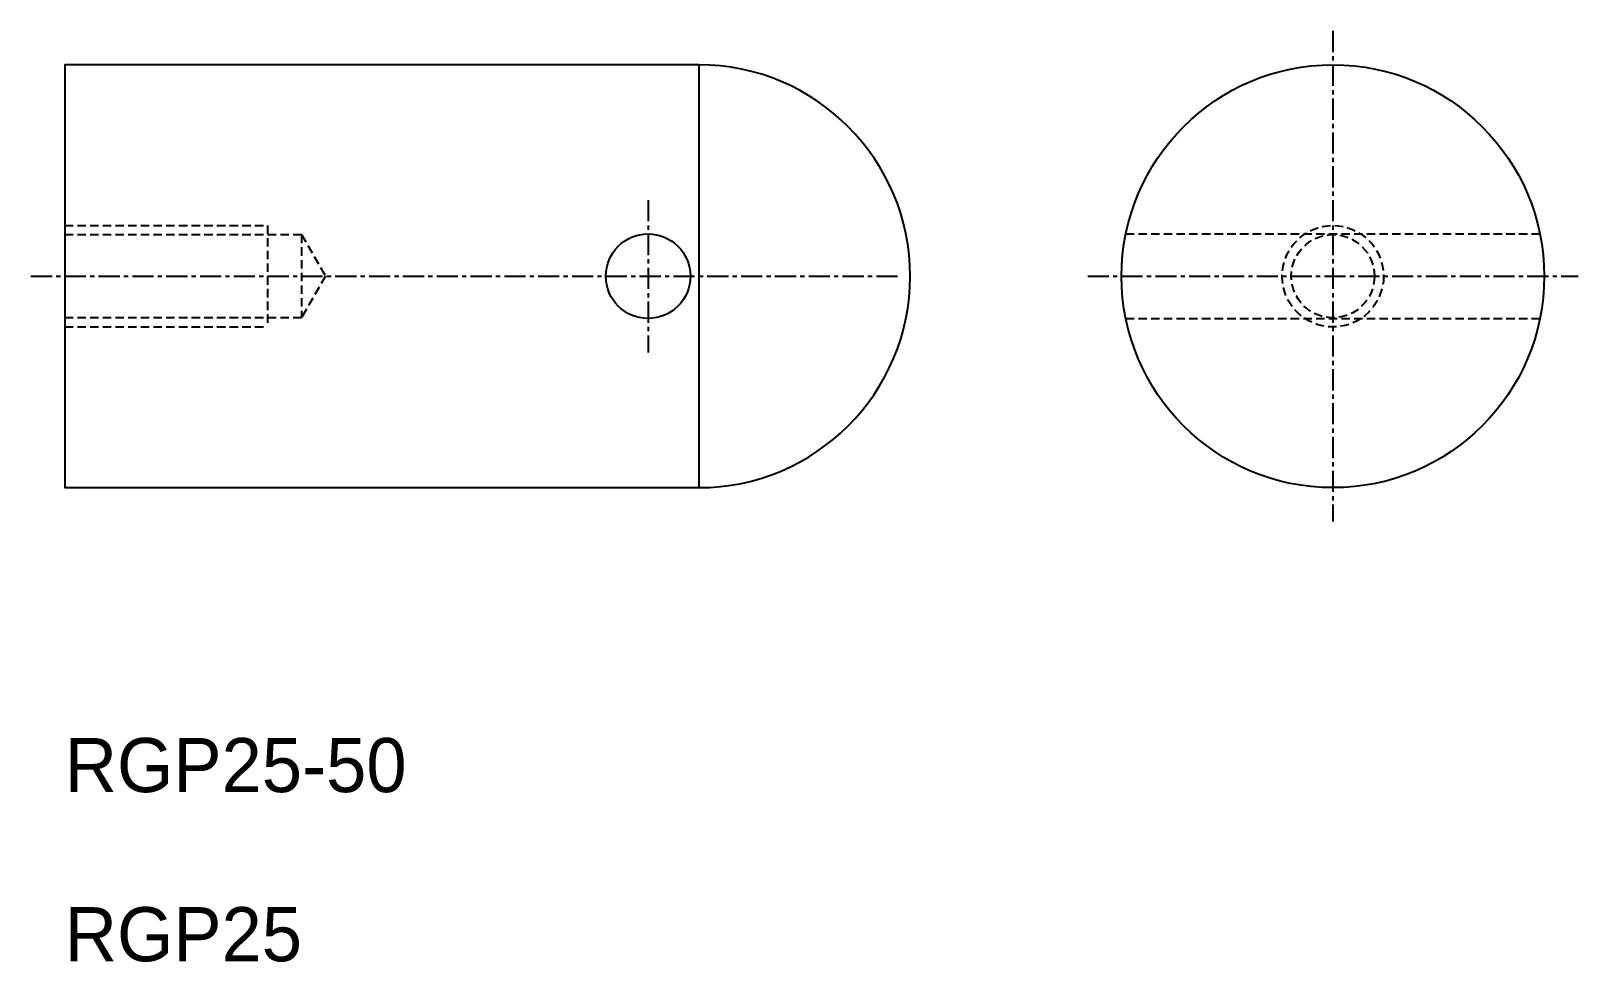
# Model space of a CAD drawing. Extents: x -4752.9 to -4661.4, y -980.7 to -925.7.
import ezdxf

# ---------------------------------------------------------------- set-up
doc = ezdxf.new("R2010")
doc.units = 0
doc.linetypes.add('CENTER', pattern=[2, 1.25, -0.25, 0.25, -0.25])
doc.linetypes.add('DASHED', pattern=[0.75, 0.5, -0.25])
doc.layers.get('0').update_dxf_attribs({"linetype": 'CONTINUOUS'})
doc.layers.add('CENTER', color=1, linetype='CENTER')

msp = doc.modelspace()

# ---------------------------------------------------------------- linework, layer by layer
at = {"color": 7, "linetype": 'CONTINUOUS'}
msp.add_line((-4713.399, -927.681), (-4713.399, -952.681), dxfattribs=at)
at = {"color": 3, "linetype": 'DASHED'}
for p, q in [((-4750.899, -937.181), (-4738.899, -937.181)), ((-4750.899, -937.722), (-4736.899, -937.722)), ((-4738.899, -937.181), (-4738.899, -943.181)), ((-4736.899, -937.722), (-4736.899, -942.639)), ((-4736.899, -937.722), (-4735.479, -940.181)), ((-4688.146, -937.681), (-4663.651, -937.681)), ((-4735.479, -940.181), (-4736.899, -942.639)), ((-4736.899, -942.639), (-4750.899, -942.639)), ((-4750.899, -943.181), (-4738.899, -943.181)), ((-4688.146, -942.681), (-4663.651, -942.681))]:
    msp.add_line(p, q, dxfattribs=at)
at = {"color": 7, "linetype": 'CONTINUOUS'}
msp.add_lwpolyline([(-4713.399, -927.681), (-4750.899, -927.681), (-4750.899, -952.681), (-4713.399, -952.681)], dxfattribs=at)
for centre, radius in [((-4675.899, -940.181), 12.5), ((-4716.399, -940.181), 2.5)]:
    msp.add_circle(centre, radius, dxfattribs=at)
at = {"color": 3, "linetype": 'DASHED'}
for radius in [3, 2.458]:
    msp.add_circle((-4675.899, -940.181), radius, dxfattribs=at)
at = {"color": 7, "linetype": 'CONTINUOUS'}
msp.add_arc((-4713.399, -940.181), 12.5, 270, 90, dxfattribs=at)
at = {"layer": 'CENTER', "color": 1, "linetype": 'CENTER'}
for p, q in [((-4675.899, -925.681), (-4675.899, -954.681)), ((-4716.399, -935.681), (-4716.399, -944.681)), ((-4752.899, -940.181), (-4701.399, -940.181)), ((-4690.399, -940.181), (-4661.399, -940.181))]:
    msp.add_line(p, q, dxfattribs=at)

# ---------------------------------------------------------------- texts
at = {"color": 7, "linetype": 'CONTINUOUS'}
for s, p in [('RGP25-50', (-4750.899, -970.681)), ('RGP25', (-4750.899, -980.681))]:
    msp.add_text(s, height=3.2, dxfattribs=at).set_placement(p)

doc.saveas('drawing.dxf')
